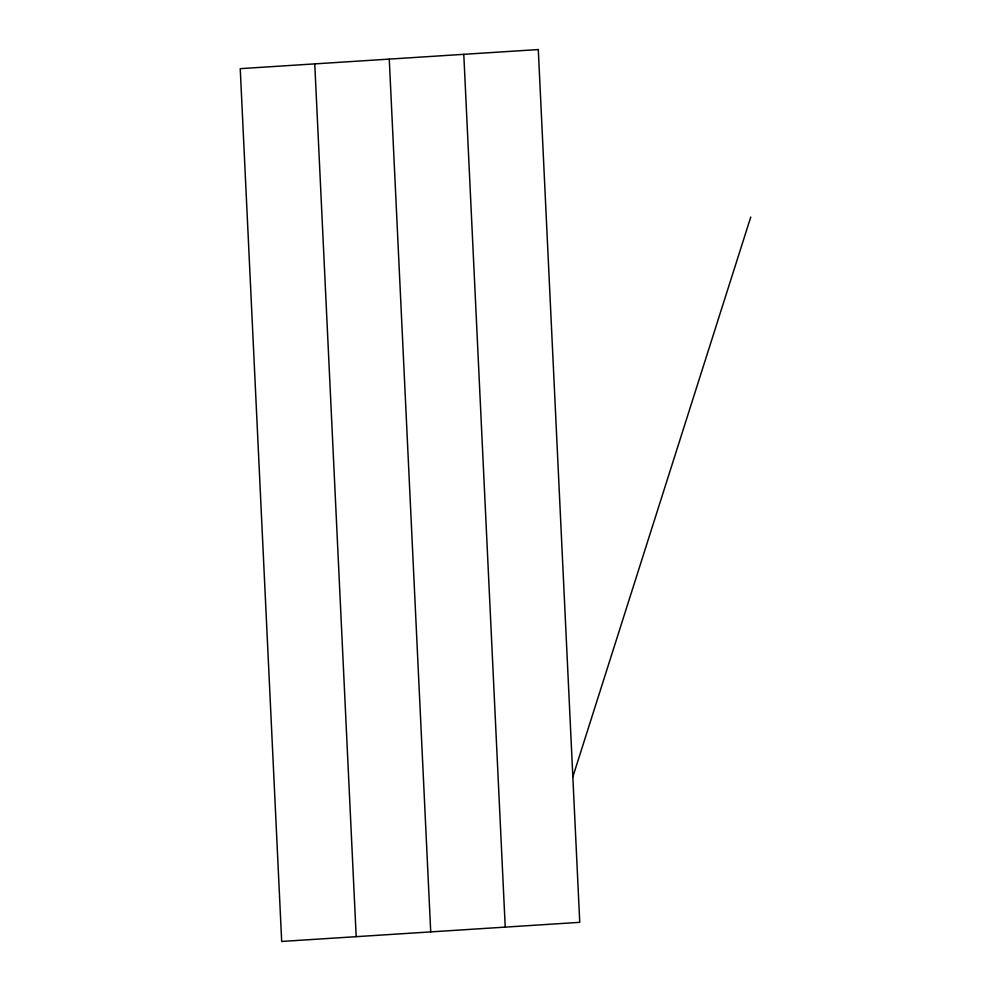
<?xml version="1.0" encoding="UTF-8"?>
<svg xmlns="http://www.w3.org/2000/svg" width="991" height="991" viewBox="0 0 991 991"><rect width="100%" height="100%" fill="white"/><g stroke="black" fill="none" stroke-linecap="round" stroke-linejoin="round"><path stroke-width="1.49" d="M572.835 776.87L750.769 217.029M463.788 54.332L505.224 927.118M389.265 59.113L430.713 931.887M314.754 63.882L356.19 936.668M538.299 49.55L240.231 68.664L281.679 941.45L579.747 922.336L538.299 49.55"/></g></svg>
